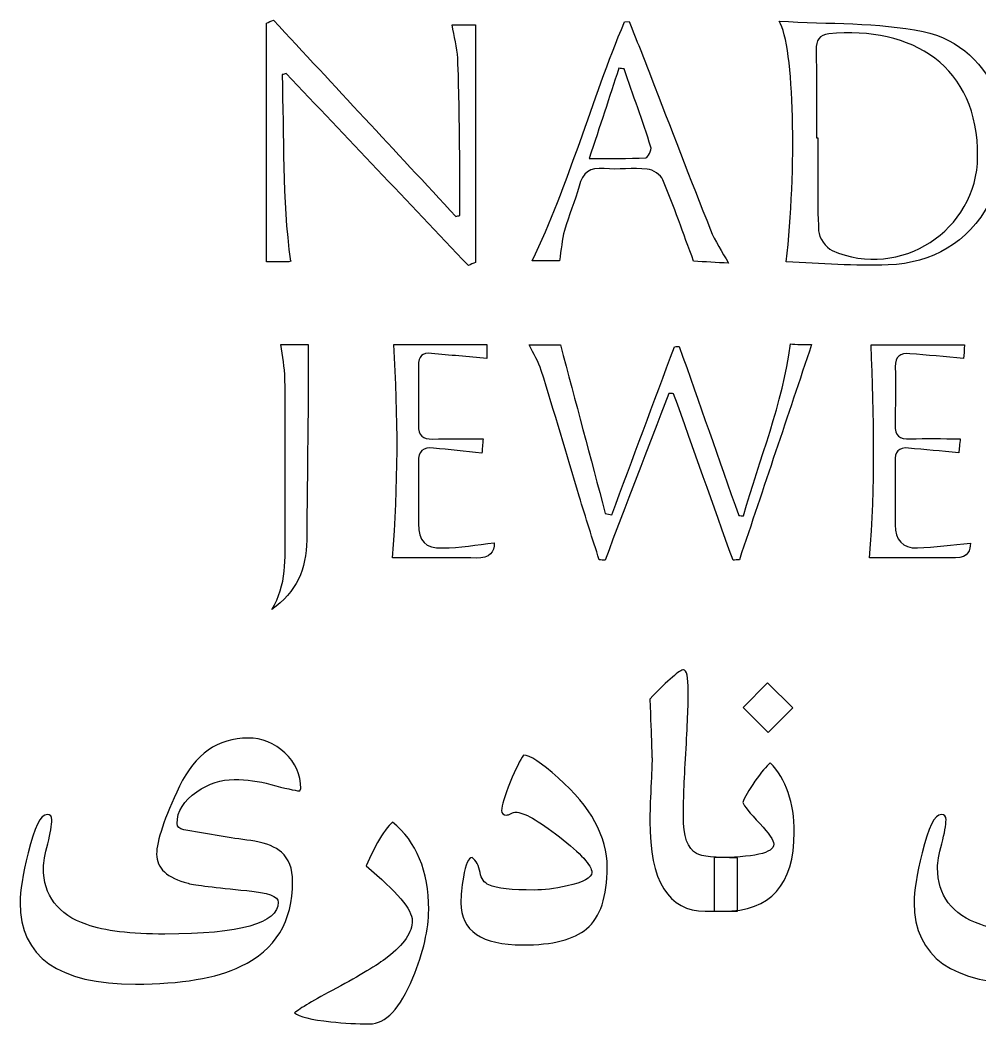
# Model space of a CAD drawing. Header units: millimetres. Extents: x -87 to 87, y -42 to 40.
# Drawn here: x -13.19 to 10.1, y -24.36 to -0.01 of the extents above; entities that cross this region are included whole.
import ezdxf

# ---------------------------------------------------------------- set-up
doc = ezdxf.new("R2010")
doc.units = ezdxf.units.MM
doc.header["$MEASUREMENT"] = 0
doc.layers.add('Layer 1', color=7, linetype='Continuous')

msp = doc.modelspace()

# ---------------------------------------------------------------- linework, layer by layer
at = {"layer": 'Layer 1', "color": 250}
for points, knots in [([(-6.6628, -5.8728), (-6.6284, -5.8719), (-6.5942, -5.8447), (-6.6284, -5.8596), (-6.8325, -4.3338), (-6.7808, -2.8328), (-6.8313, -1.3364), (-6.7974, -1.327), (-6.7638, -1.3177), (-6.7303, -1.3086), (-5.2571, -2.861), (-3.784, -4.4133), (-2.3108, -5.9657), (-2.2518, -5.9403), (-2.1926, -5.9146), (-2.1333, -5.8891), (-2.1333, -5.8891), (-2.1333, -0.13), (-2.1333, -0.13), (-2.1333, -0.13), (-2.7061, -0.13), (-2.7061, -0.13), (-2.6565, -0.4101), (-2.58, -0.6738), (-2.5685, -0.9399), (-2.5377, -1.6645), (-2.5304, -2.3898), (-2.5216, -3.115), (-2.5149, -3.6603), (-2.5204, -4.2049), (-2.5204, -4.7502), (-2.5509, -4.7587), (-2.5818, -4.7677), (-2.6127, -4.7762), (-4.0888, -3.1884), (-5.565, -1.6004), (-7.0411, -0.0126), (-7.0962, -0.0381), (-7.151, -0.0637), (-7.2057, -0.0892), (-7.2057, -0.0892), (-7.2057, -5.8746), (-7.2057, -5.8746), (-7.0617, -5.8746), (-6.8621, -5.877), (-6.6628, -5.8728)], [0, 0, 0, 0, 0.0666667, 0.0666667, 0.0666667, 0.1333333, 0.1333333, 0.1333333, 0.2, 0.2, 0.2, 0.2666667, 0.2666667, 0.2666667, 0.3333333, 0.3333333, 0.3333333, 0.4, 0.4, 0.4, 0.4666667, 0.4666667, 0.4666667, 0.5333333, 0.5333333, 0.5333333, 0.6, 0.6, 0.6, 0.6666667, 0.6666667, 0.6666667, 0.7333333, 0.7333333, 0.7333333, 0.8, 0.8, 0.8, 0.8666667, 0.8666667, 0.8666667, 0.9333333, 0.9333333, 0.9333333, 1, 1, 1, 1]), ([(1.5909, -0.0441), (1.5909, -0.0441), (1.4757, -0.0589), (1.4757, -0.0589), (0.6722, -1.9751), (0.1323, -3.996), (-0.7623, -5.8532), (-0.7623, -5.8532), (-0.1008, -5.8532), (-0.1008, -5.8532), (-0.0564, -5.5773), (-0.0404, -5.3382), (0.0237, -5.1131), (0.1266, -4.7517), (0.2817, -4.4048), (0.3767, -4.0416), (0.4635, -3.7084), (0.634, -3.5829), (0.9818, -3.6143), (1.3284, -3.6461), (1.6829, -3.5916), (2.0286, -3.6261), (2.1664, -3.64), (2.3588, -3.7637), (2.4096, -3.8862), (2.6755, -4.5276), (2.9041, -5.1848), (3.1545, -5.8602), (3.42, -5.8758), (3.7189, -5.8931), (3.9998, -5.91), (3.8452, -5.6266), (3.6734, -5.376), (3.5637, -5.0998), (3.0716, -3.8635), (2.5981, -2.6196), (2.1163, -1.3793), (1.9433, -0.9333), (1.7663, -0.4889), (1.5909, -0.0441)], [0, 0, 0, 0, 0.0769231, 0.0769231, 0.0769231, 0.1538462, 0.1538462, 0.1538462, 0.2307692, 0.2307692, 0.2307692, 0.3076923, 0.3076923, 0.3076923, 0.3846154, 0.3846154, 0.3846154, 0.4615385, 0.4615385, 0.4615385, 0.5384615, 0.5384615, 0.5384615, 0.6153846, 0.6153846, 0.6153846, 0.6923077, 0.6923077, 0.6923077, 0.7692308, 0.7692308, 0.7692308, 0.8461538, 0.8461538, 0.8461538, 0.9230769, 0.9230769, 0.9230769, 1, 1, 1, 1]), ([(8.7247, -0.2916), (7.6175, -0.0612), (6.4514, -0.1153), (5.2302, -0.0364), (5.6031, -0.6376), (5.6581, -3.6861), (5.4004, -5.876), (6.2461, -5.9059), (7.0644, -5.9863), (7.8774, -5.951), (8.9498, -5.9044), (9.802, -5.4241), (10.3334, -4.447), (11.2474, -2.767), (10.4904, -0.6588), (8.7247, -0.2916)], [0, 0, 0, 0, 0.2, 0.2, 0.2, 0.4, 0.4, 0.4, 0.6, 0.6, 0.6, 0.8, 0.8, 0.8, 1, 1, 1, 1]), ([(6.5167, -5.6032), (6.3615, -5.536), (6.1946, -5.2935), (6.1867, -5.1248), (6.1511, -4.3744), (6.1711, -3.6211), (6.1711, -2.8692), (6.1711, -2.8692), (6.1323, -2.8692), (6.1323, -2.8692), (6.1323, -2.157), (6.1386, -1.4448), (6.1284, -0.7328), (6.1251, -0.5042), (6.2004, -0.3733), (6.4332, -0.3494), (8.4541, -0.1416), (10.0658, -1.1402), (10.0461, -3.3199), (10.0298, -5.122), (8.1668, -6.3179), (6.5167, -5.6032)], [0, 0, 0, 0, 0.1428571, 0.1428571, 0.1428571, 0.2857143, 0.2857143, 0.2857143, 0.4285714, 0.4285714, 0.4285714, 0.5714286, 0.5714286, 0.5714286, 0.7142857, 0.7142857, 0.7142857, 0.8571429, 0.8571429, 0.8571429, 1, 1, 1, 1]), ([(1.9965, -3.3536), (1.5638, -3.3745), (1.1295, -3.366), (0.6241, -3.366), (0.8814, -2.5818), (1.1116, -1.8817), (1.3415, -1.1815), (1.3832, -1.187), (1.4249, -1.1924), (1.4666, -1.1976), (1.6871, -1.8279), (1.914, -2.456), (2.1187, -3.0914), (2.1416, -3.1621), (2.0443, -3.3515), (1.9965, -3.3536)], [0, 0, 0, 0, 0.2, 0.2, 0.2, 0.4, 0.4, 0.4, 0.6, 0.6, 0.6, 0.8, 0.8, 0.8, 1, 1, 1, 1]), ([(-6.8623, -7.8818), (-6.8251, -8.1673), (-6.7628, -8.4358), (-6.7604, -8.7053), (-6.7491, -9.9416), (-6.7519, -11.178), (-6.7556, -12.4142), (-6.7576, -13.0603), (-6.7093, -13.7169), (-7.0801, -14.3066), (-6.4824, -13.8968), (-6.2384, -13.3206), (-6.2326, -12.6226), (-6.2227, -11.4541), (-6.2063, -10.2852), (-6.1952, -9.1163), (-6.1912, -8.7104), (-6.1945, -8.3045), (-6.1945, -7.8818), (-6.1945, -7.8818), (-6.8623, -7.8818), (-6.8623, -7.8818)], [0, 0, 0, 0, 0.1428571, 0.1428571, 0.1428571, 0.2857143, 0.2857143, 0.2857143, 0.4285714, 0.4285714, 0.4285714, 0.5714286, 0.5714286, 0.5714286, 0.7142857, 0.7142857, 0.7142857, 0.8571429, 0.8571429, 0.8571429, 1, 1, 1, 1]), ([(-3.5189, -12.2233), (-3.5277, -11.7258), (-3.5116, -11.228), (-3.5225, -10.7305), (-3.5283, -10.461), (-3.4075, -10.3654), (-3.1553, -10.3921), (-2.7761, -10.4323), (-2.3966, -10.4698), (-1.9813, -10.5124), (-1.9747, -10.4317), (-1.9629, -10.2917), (-1.9526, -10.1698), (-2.4032, -10.1698), (-2.7918, -10.1619), (-3.1799, -10.1728), (-3.4188, -10.1795), (-3.5247, -10.0863), (-3.5216, -9.8444), (-3.5156, -9.3602), (-3.517, -8.8763), (-3.5231, -8.3921), (-3.5259, -8.1653), (-3.4269, -8.0743), (-3.2032, -8.0966), (-2.7619, -8.1405), (-2.3203, -8.1774), (-1.8591, -8.2191), (-1.8591, -8.2191), (-1.8591, -7.8801), (-1.8591, -7.8801), (-1.8591, -7.8801), (-4.1207, -7.8801), (-4.1207, -7.8801), (-4.013, -9.6106), (-4.0055, -11.3072), (-4.154, -13.0562), (-3.5146, -13.0562), (-2.8188, -13.0441), (-2.1238, -13.0613), (-1.7808, -13.0698), (-1.6782, -12.9083), (-1.6843, -12.6902), (-2.1053, -12.7353), (-2.5185, -12.8112), (-2.9322, -12.816), (-3.3652, -12.8215), (-3.5116, -12.6509), (-3.5189, -12.2233)], [0, 0, 0, 0, 0.0625, 0.0625, 0.0625, 0.125, 0.125, 0.125, 0.1875, 0.1875, 0.1875, 0.25, 0.25, 0.25, 0.3125, 0.3125, 0.3125, 0.375, 0.375, 0.375, 0.4375, 0.4375, 0.4375, 0.5, 0.5, 0.5, 0.5625, 0.5625, 0.5625, 0.625, 0.625, 0.625, 0.6875, 0.6875, 0.6875, 0.75, 0.75, 0.75, 0.8125, 0.8125, 0.8125, 0.875, 0.875, 0.875, 0.9375, 0.9375, 0.9375, 1, 1, 1, 1]), ([(5.7611, -7.8809), (5.6567, -7.8779), (5.5527, -7.87), (5.504, -7.8673), (5.3114, -9.3334), (4.7555, -10.6605), (4.3636, -12.0339), (4.3257, -12.0329), (4.2879, -12.0315), (4.2498, -12.0302), (3.7689, -10.6626), (3.2877, -9.295), (2.8066, -7.9275), (2.7679, -7.9295), (2.7295, -7.932), (2.6908, -7.9341), (2.1836, -9.292), (1.6764, -10.6496), (1.1692, -12.0078), (1.1163, -11.9975), (1.0634, -11.9879), (1.0108, -11.9782), (0.6512, -10.6254), (0.2919, -9.273), (-0.0755, -7.8905), (-0.0755, -7.8905), (-0.8361, -7.8905), (-0.8361, -7.8905), (-0.7309, -8.1062), (-0.6057, -8.2983), (-0.5401, -8.5087), (-0.2252, -9.5231), (0.0714, -10.5429), (0.379, -11.5594), (0.5354, -12.0762), (0.7017, -12.5903), (0.8635, -13.1056), (0.9107, -13.1068), (0.9582, -13.1084), (1.0053, -13.1096), (1.5213, -11.7625), (2.0372, -10.4158), (2.5535, -9.0688), (2.5922, -9.0709), (2.6309, -9.0725), (2.6699, -9.0745), (3.1502, -10.4207), (3.6304, -11.7668), (4.1104, -13.1129), (4.1618, -13.1087), (4.2129, -13.1048), (4.2644, -13.1008), (4.8507, -11.3564), (5.4371, -9.612), (6.0187, -7.8815), (5.9716, -7.8815), (5.8663, -7.8839), (5.7611, -7.8809)], [0, 0, 0, 0, 0.0526316, 0.0526316, 0.0526316, 0.1052632, 0.1052632, 0.1052632, 0.1578947, 0.1578947, 0.1578947, 0.2105263, 0.2105263, 0.2105263, 0.2631579, 0.2631579, 0.2631579, 0.3157895, 0.3157895, 0.3157895, 0.3684211, 0.3684211, 0.3684211, 0.4210526, 0.4210526, 0.4210526, 0.4736842, 0.4736842, 0.4736842, 0.5263158, 0.5263158, 0.5263158, 0.5789474, 0.5789474, 0.5789474, 0.6315789, 0.6315789, 0.6315789, 0.6842105, 0.6842105, 0.6842105, 0.7368421, 0.7368421, 0.7368421, 0.7894737, 0.7894737, 0.7894737, 0.8421053, 0.8421053, 0.8421053, 0.8947368, 0.8947368, 0.8947368, 0.9473684, 0.9473684, 0.9473684, 1, 1, 1, 1]), ([(8.045, -12.2557), (8.0428, -11.7453), (8.0501, -11.2342), (8.0407, -10.7239), (8.0362, -10.4856), (8.1206, -10.3689), (8.3691, -10.3934), (8.762, -10.4318), (9.1549, -10.4654), (9.5865, -10.5047), (9.5949, -10.4248), (9.6097, -10.286), (9.6225, -10.1675), (9.1821, -10.1675), (8.7943, -10.1548), (8.4075, -10.1718), (8.1496, -10.1829), (8.0353, -10.0937), (8.0407, -9.8309), (8.0504, -9.3609), (8.0537, -8.89), (8.0468, -8.4197), (8.0431, -8.1663), (8.1705, -8.085), (8.3976, -8.1037), (8.8258, -8.1397), (9.2541, -8.1775), (9.7053, -8.2165), (9.7104, -8.141), (9.7198, -8.013), (9.7283, -7.8893), (9.7283, -7.8893), (7.4607, -7.8893), (7.4607, -7.8893), (7.526, -9.6144), (7.5731, -11.3019), (7.4217, -13.053), (8.0937, -13.053), (8.801, -13.0487), (9.5087, -13.0548), (9.8335, -13.0575), (9.8686, -12.857), (9.8692, -12.6989), (9.434, -12.7406), (9.0094, -12.8008), (8.5833, -12.8155), (8.224, -12.8283), (8.0464, -12.612), (8.045, -12.2557)], [0, 0, 0, 0, 0.0625, 0.0625, 0.0625, 0.125, 0.125, 0.125, 0.1875, 0.1875, 0.1875, 0.25, 0.25, 0.25, 0.3125, 0.3125, 0.3125, 0.375, 0.375, 0.375, 0.4375, 0.4375, 0.4375, 0.5, 0.5, 0.5, 0.5625, 0.5625, 0.5625, 0.625, 0.625, 0.625, 0.6875, 0.6875, 0.6875, 0.75, 0.75, 0.75, 0.8125, 0.8125, 0.8125, 0.875, 0.875, 0.875, 0.9375, 0.9375, 0.9375, 1, 1, 1, 1]), ([(4.2197, -21.6257), (4.2197, -21.6257), (3.4377, -21.6257), (3.4377, -21.6257), (2.5416, -21.6257), (2.0933, -20.8963), (2.0933, -19.4379), (2.0933, -19.2358), (2.1021, -18.9633), (2.1196, -18.6203), (2.1372, -18.2778), (2.146, -18.0492), (2.146, -17.9352), (2.146, -17.9413), (2.1283, -17.4562), (2.0933, -16.4812), (2.5494, -16.0062), (2.8214, -15.7689), (2.91, -15.7689), (2.9863, -15.7689), (3.0245, -15.9417), (3.0245, -16.2873), (3.0245, -16.6246), (3.0047, -17.1303), (2.9652, -17.8053), (2.9258, -18.4804), (2.906, -18.9866), (2.906, -19.3234), (2.906, -19.8094), (3.0117, -20.1117), (3.2223, -20.2283), (3.3455, -20.2963), (3.678, -20.3296), (4.2197, -20.3296), (4.2197, -20.3296), (4.2197, -21.6257), (4.2197, -21.6257)], [0, 0, 0, 0, 0.0833333, 0.0833333, 0.0833333, 0.1666667, 0.1666667, 0.1666667, 0.25, 0.25, 0.25, 0.3333333, 0.3333333, 0.3333333, 0.4166667, 0.4166667, 0.4166667, 0.5, 0.5, 0.5, 0.5833333, 0.5833333, 0.5833333, 0.6666667, 0.6666667, 0.6666667, 0.75, 0.75, 0.75, 0.8333333, 0.8333333, 0.8333333, 0.9166667, 0.9166667, 0.9166667, 1, 1, 1, 1]), ([(4.9489, -16.0899), (4.9489, -16.0899), (5.5604, -16.6965), (5.5604, -16.6965), (5.5604, -16.6965), (4.9647, -17.2877), (4.9647, -17.2877), (4.9647, -17.2877), (4.3598, -16.6873), (4.3598, -16.6873), (4.3598, -16.6873), (4.9489, -16.0899), (4.9489, -16.0899)], [0, 0, 0, 0, 0.25, 0.25, 0.25, 0.5, 0.5, 0.5, 0.75, 0.75, 0.75, 1, 1, 1, 1]), ([(-7.655, -17.4255), (-7.3156, -17.4255), (-7.0173, -17.5447), (-6.7607, -17.7833), (-6.5046, -18.0219), (-6.3765, -18.3118), (-6.3765, -18.6514), (-6.3765, -18.6514), (-6.4029, -18.7083), (-6.4029, -18.7083), (-6.523, -18.6965), (-6.7572, -18.6439), (-7.106, -18.5501), (-7.3958, -18.4711), (-7.6915, -18.4316), (-7.9932, -18.4316), (-8.3099, -18.4316), (-8.6113, -18.5299), (-8.8986, -18.726), (-9.2179, -18.9426), (-9.3775, -19.2006), (-9.3775, -19.4992), (-9.3775, -19.5782), (-9.3218, -19.6278), (-9.2104, -19.6483), (-9.2104, -19.6483), (-8.2613, -19.8155), (-8.2613, -19.8155), (-8.0038, -19.8536), (-7.7472, -19.89), (-7.4924, -19.9251), (-7.1994, -19.9809), (-6.9844, -20.0703), (-6.8468, -20.1935), (-6.6651, -20.3514), (-6.5743, -20.5887), (-6.5743, -20.9054), (-6.5743, -21.8774), (-6.9915, -22.563), (-7.8266, -22.9613), (-8.427, -23.2481), (-9.2806, -23.3924), (-10.3876, -23.3924), (-12.2536, -23.3924), (-13.1865, -22.7345), (-13.1865, -21.419), (-13.1865, -21.1409), (-13.1224, -20.7383), (-12.9935, -20.2111), (-12.8439, -19.59), (-12.6886, -19.2799), (-12.5276, -19.2799), (-12.4518, -19.2799), (-12.4136, -19.322), (-12.4136, -19.4071), (-12.4136, -19.5387), (-12.4478, -19.733), (-12.5167, -19.9892), (-12.5856, -20.2457), (-12.6198, -20.4392), (-12.6198, -20.5712), (-12.6198, -21.245), (-12.2698, -21.705), (-11.5698, -21.9507), (-11.139, -22.1032), (-10.5065, -22.1792), (-9.6718, -22.1792), (-7.8379, -22.1792), (-6.9212, -21.9217), (-6.9212, -21.4059), (-6.9212, -21.2655), (-7.1761, -21.1716), (-7.6857, -21.1251), (-8.4565, -21.0519), (-8.9306, -20.9932), (-9.1091, -20.9488), (-9.6192, -20.8173), (-9.874, -20.5813), (-9.874, -20.2419), (-9.874, -19.9198), (-9.6881, -19.3698), (-9.3161, -18.5917), (-8.9437, -17.8145), (-8.3902, -17.4255), (-7.655, -17.4255)], [0, 0, 0, 0, 0.0357143, 0.0357143, 0.0357143, 0.0714286, 0.0714286, 0.0714286, 0.1071429, 0.1071429, 0.1071429, 0.1428571, 0.1428571, 0.1428571, 0.1785714, 0.1785714, 0.1785714, 0.2142857, 0.2142857, 0.2142857, 0.25, 0.25, 0.25, 0.2857143, 0.2857143, 0.2857143, 0.3214286, 0.3214286, 0.3214286, 0.3571429, 0.3571429, 0.3571429, 0.3928571, 0.3928571, 0.3928571, 0.4285714, 0.4285714, 0.4285714, 0.4642857, 0.4642857, 0.4642857, 0.5, 0.5, 0.5, 0.5357143, 0.5357143, 0.5357143, 0.5714286, 0.5714286, 0.5714286, 0.6071429, 0.6071429, 0.6071429, 0.6428571, 0.6428571, 0.6428571, 0.6785714, 0.6785714, 0.6785714, 0.7142857, 0.7142857, 0.7142857, 0.75, 0.75, 0.75, 0.7857143, 0.7857143, 0.7857143, 0.8214286, 0.8214286, 0.8214286, 0.8571429, 0.8571429, 0.8571429, 0.8928571, 0.8928571, 0.8928571, 0.9285714, 0.9285714, 0.9285714, 0.9642857, 0.9642857, 0.9642857, 1, 1, 1, 1]), ([(14.0365, -17.4255), (14.3761, -17.4255), (14.6739, -17.5447), (14.9305, -17.7833), (15.1866, -18.0219), (15.3147, -18.3118), (15.3147, -18.6514), (15.3147, -18.6514), (15.2883, -18.7083), (15.2883, -18.7083), (15.1682, -18.6965), (14.934, -18.6439), (14.5857, -18.5501), (14.2958, -18.4711), (13.9997, -18.4316), (13.6984, -18.4316), (13.3817, -18.4316), (13.0799, -18.5299), (12.7931, -18.726), (12.4738, -18.9426), (12.3142, -19.2006), (12.3142, -19.4992), (12.3142, -19.5782), (12.3694, -19.6278), (12.4808, -19.6483), (12.4808, -19.6483), (13.4299, -19.8155), (13.4299, -19.8155), (13.6879, -19.8536), (13.944, -19.89), (14.1988, -19.9251), (14.4918, -19.9809), (14.7068, -20.0703), (14.8449, -20.1935), (15.0265, -20.3514), (15.1174, -20.5887), (15.1174, -20.9054), (15.1174, -21.8774), (14.6997, -22.563), (13.8646, -22.9613), (13.2646, -23.2481), (12.4106, -23.3924), (11.3036, -23.3924), (9.4376, -23.3924), (8.5047, -22.7345), (8.5047, -21.419), (8.5047, -21.1409), (8.5691, -20.7383), (8.6982, -20.2111), (8.8473, -19.59), (9.0026, -19.2799), (9.1639, -19.2799), (9.2398, -19.2799), (9.278, -19.322), (9.278, -19.4071), (9.278, -19.5387), (9.2434, -19.733), (9.1749, -19.9892), (9.106, -20.2457), (9.0718, -20.4392), (9.0718, -20.5712), (9.0718, -21.245), (9.4218, -21.705), (10.1214, -21.9507), (10.5521, -22.1032), (11.1847, -22.1792), (12.0194, -22.1792), (13.8533, -22.1792), (14.7703, -21.9217), (14.7703, -21.4059), (14.7703, -21.2655), (14.5155, -21.1716), (14.0058, -21.1251), (13.2352, -21.0519), (12.7606, -20.9932), (12.5821, -20.9488), (12.072, -20.8173), (11.8176, -20.5813), (11.8176, -20.2419), (11.8176, -19.9198), (12.0036, -19.3698), (12.3755, -18.5917), (12.748, -17.8145), (13.301, -17.4255), (14.0365, -17.4255)], [0, 0, 0, 0, 0.0357143, 0.0357143, 0.0357143, 0.0714286, 0.0714286, 0.0714286, 0.1071429, 0.1071429, 0.1071429, 0.1428571, 0.1428571, 0.1428571, 0.1785714, 0.1785714, 0.1785714, 0.2142857, 0.2142857, 0.2142857, 0.25, 0.25, 0.25, 0.2857143, 0.2857143, 0.2857143, 0.3214286, 0.3214286, 0.3214286, 0.3571429, 0.3571429, 0.3571429, 0.3928571, 0.3928571, 0.3928571, 0.4285714, 0.4285714, 0.4285714, 0.4642857, 0.4642857, 0.4642857, 0.5, 0.5, 0.5, 0.5357143, 0.5357143, 0.5357143, 0.5714286, 0.5714286, 0.5714286, 0.6071429, 0.6071429, 0.6071429, 0.6428571, 0.6428571, 0.6428571, 0.6785714, 0.6785714, 0.6785714, 0.7142857, 0.7142857, 0.7142857, 0.75, 0.75, 0.75, 0.7857143, 0.7857143, 0.7857143, 0.8214286, 0.8214286, 0.8214286, 0.8571429, 0.8571429, 0.8571429, 0.8928571, 0.8928571, 0.8928571, 0.9285714, 0.9285714, 0.9285714, 0.9642857, 0.9642857, 0.9642857, 1, 1, 1, 1]), ([(-0.9715, -17.8384), (-0.8254, -17.8384), (-0.544, -18.023), (-0.1281, -18.3924), (0.6627, -19.0919), (1.0583, -19.8144), (1.0583, -20.5578), (1.0583, -21.2728), (0.8912, -21.7706), (0.5575, -22.0518), (0.2526, -22.3127), (-0.2627, -22.443), (-0.9891, -22.443), (-1.9909, -22.443), (-2.4918, -22.1017), (-2.4918, -21.4193), (-2.4918, -21.2465), (-2.4712, -21.0398), (-2.4305, -20.8), (-2.3746, -20.4802), (-2.3045, -20.3209), (-2.2195, -20.3209), (-2.1168, -20.3999), (-2.0524, -20.5215), (-2.026, -20.6855), (-1.9996, -20.835), (-1.9282, -20.9359), (-1.811, -20.989), (-1.6264, -21.0705), (-1.2589, -21.1118), (-0.708, -21.1118), (-0.4855, -21.1118), (-0.2219, -21.078), (0.0829, -21.0105), (0.4843, -20.9227), (0.6847, -20.8144), (0.6847, -20.6855), (0.6847, -20.5158), (0.4229, -20.2271), (-0.1018, -19.8201), (-0.6172, -19.4214), (-0.9715, -19.2222), (-1.165, -19.2222), (-1.1914, -19.2222), (-1.2277, -19.2345), (-1.2747, -19.2573), (-1.3215, -19.281), (-1.3585, -19.2924), (-1.3847, -19.2924), (-1.4636, -19.2924), (-1.5032, -19.2547), (-1.5032, -19.1788), (-1.5032, -19.0643), (-1.4329, -18.8358), (-1.2922, -18.4929), (-1.1606, -18.174), (-1.0536, -17.956), (-0.9715, -17.8384)], [0, 0, 0, 0, 0.0526316, 0.0526316, 0.0526316, 0.1052632, 0.1052632, 0.1052632, 0.1578947, 0.1578947, 0.1578947, 0.2105263, 0.2105263, 0.2105263, 0.2631579, 0.2631579, 0.2631579, 0.3157895, 0.3157895, 0.3157895, 0.3684211, 0.3684211, 0.3684211, 0.4210526, 0.4210526, 0.4210526, 0.4736842, 0.4736842, 0.4736842, 0.5263158, 0.5263158, 0.5263158, 0.5789474, 0.5789474, 0.5789474, 0.6315789, 0.6315789, 0.6315789, 0.6842105, 0.6842105, 0.6842105, 0.7368421, 0.7368421, 0.7368421, 0.7894737, 0.7894737, 0.7894737, 0.8421053, 0.8421053, 0.8421053, 0.8947368, 0.8947368, 0.8947368, 0.9473684, 0.9473684, 0.9473684, 1, 1, 1, 1]), ([(5.0147, -18.0229), (5.4016, -18.4272), (5.5951, -18.9896), (5.5951, -19.7102), (5.5951, -20.9871), (5.0222, -21.6257), (3.8769, -21.6257), (3.8769, -21.6257), (3.6572, -21.6257), (3.6572, -21.6257), (3.6572, -21.6257), (3.6572, -20.3252), (3.6572, -20.3252), (4.6178, -20.3252), (5.0985, -20.2169), (5.0985, -20.0001), (5.0985, -19.9032), (4.9854, -19.7361), (4.76, -19.4988), (4.5139, -19.2387), (4.3761, -19.0685), (4.3472, -18.9896), (4.3937, -18.8637), (4.4928, -18.6918), (4.6437, -18.4733), (4.7945, -18.2554), (4.9182, -18.1049), (5.0147, -18.0229)], [0, 0, 0, 0, 0.1111111, 0.1111111, 0.1111111, 0.2222222, 0.2222222, 0.2222222, 0.3333333, 0.3333333, 0.3333333, 0.4444444, 0.4444444, 0.4444444, 0.5555556, 0.5555556, 0.5555556, 0.6666667, 0.6666667, 0.6666667, 0.7777778, 0.7777778, 0.7777778, 0.8888889, 0.8888889, 0.8888889, 1, 1, 1, 1]), ([(-4.1508, -19.4639), (-3.5654, -19.9416), (-3.2723, -20.6487), (-3.2723, -21.5864), (-3.2723, -22.0636), (-3.4012, -22.6159), (-3.6587, -23.2426), (-3.9662, -23.9869), (-4.3162, -24.3585), (-4.7089, -24.3585), (-5.0018, -24.3585), (-5.315, -24.3408), (-5.6492, -24.3058), (-6.1295, -24.2563), (-6.4225, -24.1843), (-6.5277, -24.0904), (-6.4019, -23.9851), (-6.0637, -23.7861), (-5.5128, -23.493), (-4.9386, -23.1852), (-4.5258, -22.9351), (-4.2737, -22.7417), (-3.8728, -22.4311), (-3.6719, -22.1338), (-3.6719, -21.8496), (-3.6719, -21.5921), (-4.0452, -21.15), (-4.7922, -20.5227), (-4.6781, -20.2772), (-4.586, -20.0894), (-4.5158, -19.9604), (-4.3807, -19.7235), (-4.2593, -19.5578), (-4.1508, -19.4639)], [0, 0, 0, 0, 0.0909091, 0.0909091, 0.0909091, 0.1818182, 0.1818182, 0.1818182, 0.2727273, 0.2727273, 0.2727273, 0.3636364, 0.3636364, 0.3636364, 0.4545455, 0.4545455, 0.4545455, 0.5454545, 0.5454545, 0.5454545, 0.6363636, 0.6363636, 0.6363636, 0.7272727, 0.7272727, 0.7272727, 0.8181818, 0.8181818, 0.8181818, 0.9090909, 0.9090909, 0.9090909, 1, 1, 1, 1])]:
    msp.add_open_spline(points, degree=3, knots=knots, dxfattribs=at)

doc.saveas('drawing.dxf')
